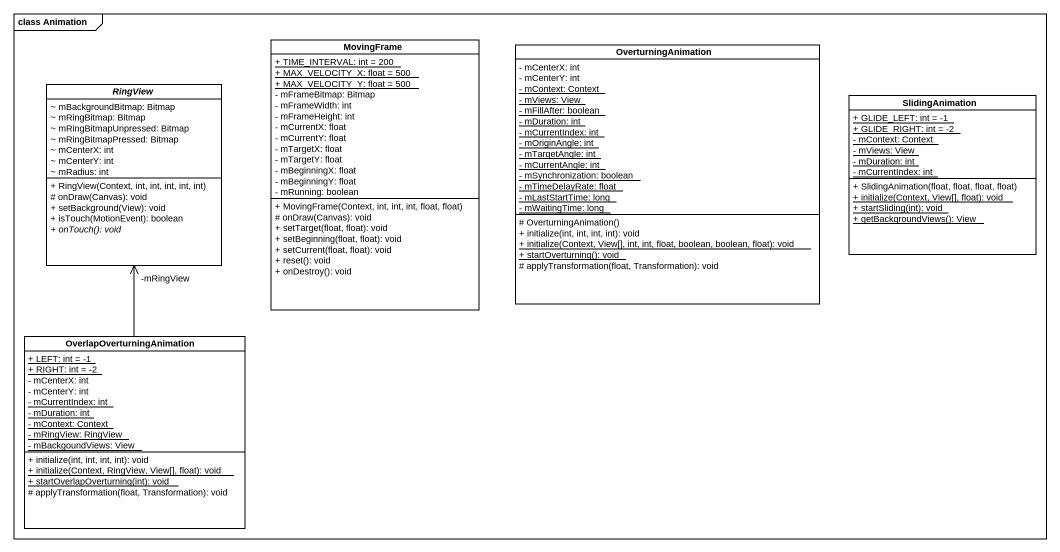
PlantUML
@startuml
mainframe class Animation
hide circle
hide empty members
skinparam classAttributeIconSize 0
class MovingFrame {
  {static} + TIME_INTERVAL: int = 200
  {static} + MAX_VELOCITY_X: float = 500
  {static} + MAX_VELOCITY_Y: float = 500
  - mFrameBitmap: Bitmap
  - mFrameWidth: int
  - mFrameHeight: int
  - mCurrentX: float
  - mCurrentY: float
  - mTargetX: float
  - mTargetY: float
  - mBeginningX: float
  - mBeginningY: float
  - mRunning: boolean
  + MovingFrame(Context, int, int, int, float, float)
  # onDraw(Canvas): void
  + setTarget(float, float): void
  + setBeginning(float, float): void
  + setCurrent(float, float): void
  + reset(): void
  + onDestroy(): void
}
class OverturningAnimation {
  - mCenterX: int
  - mCenterY: int
  {static} - mContext: Context
  {static} - mViews: View
  {static} - mFillAfter: boolean
  {static} - mDuration: int
  {static} - mCurrentIndex: int
  {static} - mOriginAngle: int
  {static} - mTargetAngle: int
  {static} - mCurrentAngle: int
  {static} - mSynchronization: boolean
  {static} - mTimeDelayRate: float
  {static} - mLastStartTime: long
  {static} - mWaitingTime: long
  # OverturningAnimation()
  + initialize(int, int, int, int): void
  {static} + initialize(Context, View[], int, int, float, boolean, boolean, float): void
  {static} + startOverturning(): void
  # applyTransformation(float, Transformation): void
}
abstract class RingView {
  ~ mBackgroundBitmap: Bitmap
  ~ mRingBitmap: Bitmap
  ~ mRingBitmapUnpressed: Bitmap
  ~ mRingBitmapPressed: Bitmap
  ~ mCenterX: int
  ~ mCenterY: int
  ~ mRadius: int
  + RingView(Context, int, int, int, int, int)
  # onDraw(Canvas): void
  + setBackground(View): void
  + isTouch(MotionEvent): boolean
  {abstract} + onTouch(): void
}
class SlidingAnimation {
  {static} + GLIDE_LEFT: int = -1
  {static} + GLIDE_RIGHT: int = -2
  {static} - mContext: Context
  {static} - mViews: View
  {static} - mDuration: int
  {static} - mCurrentIndex: int
  + SlidingAnimation(float, float, float, float)
  {static} + initialize(Context, View[], float): void
  {static} + startSliding(int): void
  {static} + getBackgroundViews(): View
}
class OverlapOverturningAnimation {
  {static} + LEFT: int = -1
  {static} + RIGHT: int = -2
  - mCenterX: int
  - mCenterY: int
  {static} - mCurrentIndex: int
  {static} - mDuration: int
  {static} - mContext: Context
  {static} - mRingView: RingView
  {static} - mBackgoundViews: View
  + initialize(int, int, int, int): void
  {static} + initialize(Context, RingView, View[], float): void
  {static} + startOverlapOverturning(int): void
  # applyTransformation(float, Transformation): void
}
OverlapOverturningAnimation -up-> "-mRingView" RingView
@enduml
